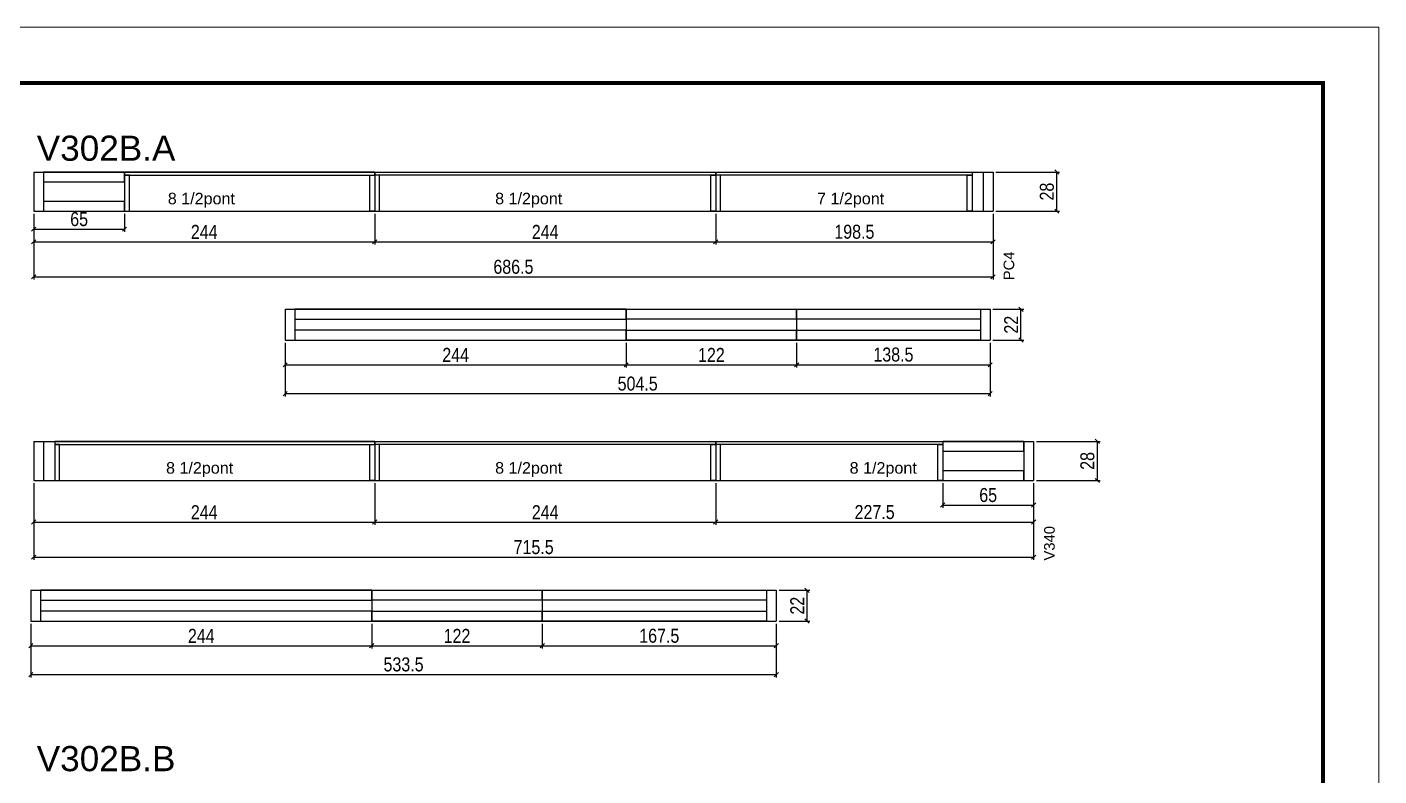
# Model space of a CAD drawing. Extents: x -3394 to 16474, y -5031 to 14397.
# Drawn here: x 9545 to 10512, y 11564 to 12099 of the extents above; entities that cross this region are included whole.
import ezdxf

# ---------------------------------------------------------------- set-up
doc = ezdxf.new("R2010")
doc.units = 0
doc.linetypes.add('DASHED', pattern=[0.75, 0.5, -0.25])
doc.layers.get('0').update_dxf_attribs({"linetype": 'CONTINUOUS'})
doc.layers.get('Defpoints').update_dxf_attribs({"linetype": 'CONTINUOUS'})
for name, color, linetype in [('COTA', 241, 'CONTINUOUS'), ('NOMENCLATURA', 7, 'CONTINUOUS'), ('Painéis', 200, 'CONTINUOUS'), ('PONTALETE', 7, 'CONTINUOUS'), ('SARR_2.2x7', 40, 'CONTINUOUS'), ('SARR_3.5x7', 81, 'CONTINUOUS')]:
    doc.layers.add(name, color=color, linetype=linetype)
doc.layers.add('Folhas', color=255, linetype='CONTINUOUS', lineweight=9)
doc.layers.add('SARRAFO DE PRESSAO', color=251, linetype='DASHED', lineweight=9)
doc.styles.add('ARIAL', font='arial.ttf')
doc.styles.add('COTA TECNICA', font='techl___.ttf', dxfattribs={"height": 10})
doc.dimstyles.new('PAINEL', dxfattribs={"dimtxt": 10, "dimasz": 3, "dimexe": 3, "dimexo": 3, "dimgap": 3, "dimtad": 1, "dimdec": 1, "dimzin": 12, "dimdsep": 46, "dimtxsty": 'COTA TECNICA', "dimblk1": 'OBLIQUE', "dimblk2": 'OBLIQUE', "dimsah": 1, "dimcen": 0.9, "dimclrd": 4, "dimclre": 4, "dimclrt": 240, "dimadec": 1, "dimazin": 3, "dimtfac": 1, "dimtdec": 1, "dimtmove": 0, "dimatfit": 3, "dimfxl": 1, "dimtolj": 1, "dimtzin": 12, "dimarcsym": 0})

# ---------------------------------------------------------------- blocks, each defined once
blk = doc.blocks.new('9999999999')
at = {"layer": 'Folhas'}
blk.add_lwpolyline([(98138.98, 34190.21), (99623.98, 34190.21), (99623.98, 35240.21), (98138.98, 35240.21)], close=True, dxfattribs=at)
at = {"layer": 'Folhas', "color": 30, "const_width": 3}
blk.add_lwpolyline([(98213.98, 34230.21), (99583.98, 34230.21), (99583.98, 35200.21), (98213.98, 35200.21)], close=True, dxfattribs=at)
blk = doc.blocks.new('_Oblique')
at = {"color": 0, "linetype": 'ByBlock', "lineweight": -2}
blk.add_line((-0.5, -0.5), (0.5, 0.5), dxfattribs=at)
blk = doc.blocks.new('*D267')
at = {"layer": 'COTA', "color": 4, "linetype": 'Continuous', "lineweight": -2, "transparency": 16777216}
for p, q in [((9549.57, 11965.72), (9549.57, 11943.8)), ((9793.57, 11965.72), (9793.57, 11943.8)), ((9549.57, 11945.8), (9793.57, 11945.8))]:
    blk.add_line(p, q, dxfattribs=at)
at = {"layer": 'Defpoints', "color": 0, "linetype": 'Continuous', "transparency": 16777216}
for p in [(9549.57, 11967.72), (9793.57, 11967.72), (9793.57, 11945.8)]:
    blk.add_point(p, dxfattribs=at)
at = {"layer": 'COTA', "color": 4, "linetype": 'Continuous', "lineweight": -2, "transparency": 16777216, "xscale": 3, "yscale": 3, "zscale": 3, "rotation": 180}
blk.add_blockref('_Oblique', (9549.57, 11945.8), dxfattribs=at)
at = {"layer": 'COTA', "color": 4, "linetype": 'Continuous', "lineweight": -2, "transparency": 16777216, "xscale": 3, "yscale": 3, "zscale": 3}
blk.add_blockref('_Oblique', (9793.57, 11945.8), dxfattribs=at)
at = {"layer": 'COTA', "color": 240, "linetype": 'Continuous', "transparency": 16777216, "insert": (9671.57, 11952.88), "char_height": 10, "attachment_point": 5, "style": 'COTA TECNICA'}
blk.add_mtext('\\A1;244', dxfattribs=at)
blk = doc.blocks.new('*D268')
at = {"layer": 'COTA', "color": 4, "linetype": 'Continuous', "lineweight": -2, "transparency": 16777216}
for p, q in [((10037.57, 11965.72), (10037.57, 11943.8)), ((10236.07, 11965.72), (10236.07, 11943.8)), ((10037.57, 11945.8), (10236.07, 11945.8))]:
    blk.add_line(p, q, dxfattribs=at)
at = {"layer": 'Defpoints', "color": 0, "linetype": 'Continuous', "transparency": 16777216}
for p in [(10037.57, 11967.72), (10236.07, 11967.72), (10236.07, 11945.8)]:
    blk.add_point(p, dxfattribs=at)
at = {"layer": 'COTA', "color": 4, "linetype": 'Continuous', "lineweight": -2, "transparency": 16777216, "xscale": 3, "yscale": 3, "zscale": 3, "rotation": 180}
blk.add_blockref('_Oblique', (10037.57, 11945.8), dxfattribs=at)
at = {"layer": 'COTA', "color": 4, "linetype": 'Continuous', "lineweight": -2, "transparency": 16777216, "xscale": 3, "yscale": 3, "zscale": 3}
blk.add_blockref('_Oblique', (10236.07, 11945.8), dxfattribs=at)
at = {"layer": 'COTA', "color": 240, "linetype": 'Continuous', "transparency": 16777216, "insert": (10136.82, 11952.94), "char_height": 10, "attachment_point": 5, "style": 'COTA TECNICA'}
blk.add_mtext('\\A1;198.5', dxfattribs=at)
blk = doc.blocks.new('*D269')
at = {"layer": 'COTA', "color": 4, "linetype": 'Continuous', "lineweight": -2, "transparency": 16777216}
for p, q in [((9549.57, 11965.72), (9549.57, 11918.74)), ((10236.07, 11965.72), (10236.07, 11918.74)), ((9549.57, 11920.74), (10236.07, 11920.74))]:
    blk.add_line(p, q, dxfattribs=at)
at = {"layer": 'Defpoints', "color": 0, "linetype": 'Continuous', "transparency": 16777216}
for p in [(9549.57, 11967.72), (10236.07, 11967.72), (10236.07, 11920.74)]:
    blk.add_point(p, dxfattribs=at)
at = {"layer": 'COTA', "color": 4, "linetype": 'Continuous', "lineweight": -2, "transparency": 16777216, "xscale": 3, "yscale": 3, "zscale": 3, "rotation": 180}
blk.add_blockref('_Oblique', (9549.57, 11920.74), dxfattribs=at)
at = {"layer": 'COTA', "color": 4, "linetype": 'Continuous', "lineweight": -2, "transparency": 16777216, "xscale": 3, "yscale": 3, "zscale": 3}
blk.add_blockref('_Oblique', (10236.07, 11920.74), dxfattribs=at)
at = {"layer": 'COTA', "color": 240, "linetype": 'Continuous', "transparency": 16777216, "insert": (9892.82, 11927.87), "char_height": 10, "attachment_point": 5, "style": 'COTA TECNICA'}
blk.add_mtext('\\A1;686.5', dxfattribs=at)
blk = doc.blocks.new('*D270')
at = {"layer": 'COTA', "color": 4, "linetype": 'Continuous', "lineweight": -2, "transparency": 16777216}
for p, q in [((10238.07, 11995.72), (10283.69, 11995.72)), ((10281.69, 11967.72), (10281.69, 11995.72)), ((10238.07, 11967.72), (10283.69, 11967.72))]:
    blk.add_line(p, q, dxfattribs=at)
at = {"layer": 'Defpoints', "color": 0, "linetype": 'Continuous', "transparency": 16777216}
for p in [(10236.07, 11995.72), (10281.69, 11995.72), (10236.07, 11967.72)]:
    blk.add_point(p, dxfattribs=at)
at = {"layer": 'COTA', "color": 4, "linetype": 'Continuous', "lineweight": -2, "transparency": 16777216, "xscale": 3, "yscale": 3, "zscale": 3}
for p, rotation in [((10281.69, 11995.72), 90), ((10281.69, 11967.72), 270)]:
    blk.add_blockref('_Oblique', p, dxfattribs=dict(at, rotation=rotation))
at = {"layer": 'COTA', "color": 240, "linetype": 'Continuous', "transparency": 16777216, "insert": (10274.6, 11981.72), "char_height": 10, "attachment_point": 5, "rotation": 90, "style": 'COTA TECNICA'}
blk.add_mtext('\\A1;28', dxfattribs=at)
blk = doc.blocks.new('*D271')
at = {"layer": 'COTA', "color": 4, "linetype": 'Continuous', "lineweight": -2, "transparency": 16777216}
for p, q in [((9793.57, 11965.72), (9793.57, 11943.8)), ((10037.57, 11965.72), (10037.57, 11943.8)), ((9793.57, 11945.8), (10037.57, 11945.8))]:
    blk.add_line(p, q, dxfattribs=at)
at = {"layer": 'Defpoints', "color": 0, "linetype": 'Continuous', "transparency": 16777216}
for p in [(9793.57, 11967.72), (10037.57, 11967.72), (10037.57, 11945.8)]:
    blk.add_point(p, dxfattribs=at)
at = {"layer": 'COTA', "color": 4, "linetype": 'Continuous', "lineweight": -2, "transparency": 16777216, "xscale": 3, "yscale": 3, "zscale": 3, "rotation": 180}
blk.add_blockref('_Oblique', (9793.57, 11945.8), dxfattribs=at)
at = {"layer": 'COTA', "color": 4, "linetype": 'Continuous', "lineweight": -2, "transparency": 16777216, "xscale": 3, "yscale": 3, "zscale": 3}
blk.add_blockref('_Oblique', (10037.57, 11945.8), dxfattribs=at)
at = {"layer": 'COTA', "color": 240, "linetype": 'Continuous', "transparency": 16777216, "insert": (9915.57, 11952.88), "char_height": 10, "attachment_point": 5, "style": 'COTA TECNICA'}
blk.add_mtext('\\A1;244', dxfattribs=at)
blk = doc.blocks.new('*D272')
at = {"layer": 'COTA', "color": 4, "linetype": 'Continuous', "lineweight": -2, "transparency": 16777216}
for p, q in [((9549.57, 11773.08), (9549.57, 11743.34)), ((9793.57, 11773.08), (9793.57, 11743.34)), ((9549.57, 11745.34), (9793.57, 11745.34))]:
    blk.add_line(p, q, dxfattribs=at)
at = {"layer": 'Defpoints', "color": 0, "linetype": 'Continuous', "transparency": 16777216}
for p in [(9549.57, 11775.08), (9793.57, 11775.08), (9793.57, 11745.34)]:
    blk.add_point(p, dxfattribs=at)
at = {"layer": 'COTA', "color": 4, "linetype": 'Continuous', "lineweight": -2, "transparency": 16777216, "xscale": 3, "yscale": 3, "zscale": 3, "rotation": 180}
blk.add_blockref('_Oblique', (9549.57, 11745.34), dxfattribs=at)
at = {"layer": 'COTA', "color": 4, "linetype": 'Continuous', "lineweight": -2, "transparency": 16777216, "xscale": 3, "yscale": 3, "zscale": 3}
blk.add_blockref('_Oblique', (9793.57, 11745.34), dxfattribs=at)
at = {"layer": 'COTA', "color": 240, "linetype": 'Continuous', "transparency": 16777216, "insert": (9671.57, 11752.41), "char_height": 10, "attachment_point": 5, "style": 'COTA TECNICA'}
blk.add_mtext('\\A1;244', dxfattribs=at)
blk = doc.blocks.new('*D273')
at = {"layer": 'COTA', "color": 4, "linetype": 'Continuous', "lineweight": -2, "transparency": 16777216}
for p, q in [((10037.57, 11773.08), (10037.57, 11743.34)), ((10265.07, 11773.08), (10265.07, 11743.34)), ((10037.57, 11745.34), (10265.07, 11745.34))]:
    blk.add_line(p, q, dxfattribs=at)
at = {"layer": 'Defpoints', "color": 0, "linetype": 'Continuous', "transparency": 16777216}
for p in [(10037.57, 11775.08), (10265.07, 11775.08), (10265.07, 11745.34)]:
    blk.add_point(p, dxfattribs=at)
at = {"layer": 'COTA', "color": 4, "linetype": 'Continuous', "lineweight": -2, "transparency": 16777216, "xscale": 3, "yscale": 3, "zscale": 3, "rotation": 180}
blk.add_blockref('_Oblique', (10037.57, 11745.34), dxfattribs=at)
at = {"layer": 'COTA', "color": 4, "linetype": 'Continuous', "lineweight": -2, "transparency": 16777216, "xscale": 3, "yscale": 3, "zscale": 3}
blk.add_blockref('_Oblique', (10265.07, 11745.34), dxfattribs=at)
at = {"layer": 'COTA', "color": 240, "linetype": 'Continuous', "transparency": 16777216, "insert": (10151.32, 11752.45), "char_height": 10, "attachment_point": 5, "style": 'COTA TECNICA'}
blk.add_mtext('\\A1;227.5', dxfattribs=at)
blk = doc.blocks.new('*D274')
at = {"layer": 'COTA', "color": 4, "linetype": 'Continuous', "lineweight": -2, "transparency": 16777216}
for p, q in [((9549.57, 11773.08), (9549.57, 11718.28)), ((10265.07, 11773.08), (10265.07, 11718.28)), ((9549.57, 11720.28), (10265.07, 11720.28))]:
    blk.add_line(p, q, dxfattribs=at)
at = {"layer": 'Defpoints', "color": 0, "linetype": 'Continuous', "transparency": 16777216}
for p in [(9549.57, 11775.08), (10265.07, 11775.08), (10265.07, 11720.28)]:
    blk.add_point(p, dxfattribs=at)
at = {"layer": 'COTA', "color": 4, "linetype": 'Continuous', "lineweight": -2, "transparency": 16777216, "xscale": 3, "yscale": 3, "zscale": 3, "rotation": 180}
blk.add_blockref('_Oblique', (9549.57, 11720.28), dxfattribs=at)
at = {"layer": 'COTA', "color": 4, "linetype": 'Continuous', "lineweight": -2, "transparency": 16777216, "xscale": 3, "yscale": 3, "zscale": 3}
blk.add_blockref('_Oblique', (10265.07, 11720.28), dxfattribs=at)
at = {"layer": 'COTA', "color": 240, "linetype": 'Continuous', "transparency": 16777216, "insert": (9907.32, 11727.39), "char_height": 10, "attachment_point": 5, "style": 'COTA TECNICA'}
blk.add_mtext('\\A1;715.5', dxfattribs=at)
blk = doc.blocks.new('*D275')
at = {"layer": 'COTA', "color": 4, "linetype": 'Continuous', "lineweight": -2, "transparency": 16777216}
for p, q in [((10267.07, 11803.08), (10312.69, 11803.08)), ((10310.69, 11775.08), (10310.69, 11803.08)), ((10267.07, 11775.08), (10312.69, 11775.08))]:
    blk.add_line(p, q, dxfattribs=at)
at = {"layer": 'Defpoints', "color": 0, "linetype": 'Continuous', "transparency": 16777216}
for p in [(10265.07, 11803.08), (10310.69, 11803.08), (10265.07, 11775.08)]:
    blk.add_point(p, dxfattribs=at)
at = {"layer": 'COTA', "color": 4, "linetype": 'Continuous', "lineweight": -2, "transparency": 16777216, "xscale": 3, "yscale": 3, "zscale": 3}
for p, rotation in [((10310.69, 11803.08), 90), ((10310.69, 11775.08), 270)]:
    blk.add_blockref('_Oblique', p, dxfattribs=dict(at, rotation=rotation))
at = {"layer": 'COTA', "color": 240, "linetype": 'Continuous', "transparency": 16777216, "insert": (10303.6, 11789.08), "char_height": 10, "attachment_point": 5, "rotation": 90, "style": 'COTA TECNICA'}
blk.add_mtext('\\A1;28', dxfattribs=at)
blk = doc.blocks.new('*D276')
at = {"layer": 'COTA', "color": 4, "linetype": 'Continuous', "lineweight": -2, "transparency": 16777216}
for p, q in [((9793.57, 11773.08), (9793.57, 11743.34)), ((10037.57, 11773.08), (10037.57, 11743.34)), ((9793.57, 11745.34), (10037.57, 11745.34))]:
    blk.add_line(p, q, dxfattribs=at)
at = {"layer": 'Defpoints', "color": 0, "linetype": 'Continuous', "transparency": 16777216}
for p in [(9793.57, 11775.08), (10037.57, 11775.08), (10037.57, 11745.34)]:
    blk.add_point(p, dxfattribs=at)
at = {"layer": 'COTA', "color": 4, "linetype": 'Continuous', "lineweight": -2, "transparency": 16777216, "xscale": 3, "yscale": 3, "zscale": 3, "rotation": 180}
blk.add_blockref('_Oblique', (9793.57, 11745.34), dxfattribs=at)
at = {"layer": 'COTA', "color": 4, "linetype": 'Continuous', "lineweight": -2, "transparency": 16777216, "xscale": 3, "yscale": 3, "zscale": 3}
blk.add_blockref('_Oblique', (10037.57, 11745.34), dxfattribs=at)
at = {"layer": 'COTA', "color": 240, "linetype": 'Continuous', "transparency": 16777216, "insert": (9915.57, 11752.41), "char_height": 10, "attachment_point": 5, "style": 'COTA TECNICA'}
blk.add_mtext('\\A1;244', dxfattribs=at)
blk = doc.blocks.new('*D469')
at = {"layer": 'COTA', "color": 4, "linetype": 'Continuous', "lineweight": -2, "transparency": 16777216}
for p, q in [((10236.01, 11897.51), (10258.02, 11897.51)), ((10256.02, 11875.51), (10256.02, 11897.51)), ((10236.01, 11875.51), (10258.02, 11875.51))]:
    blk.add_line(p, q, dxfattribs=at)
at = {"layer": 'Defpoints', "color": 0, "linetype": 'Continuous', "transparency": 16777216}
for p in [(10234.01, 11897.51), (10256.02, 11897.51), (10234.01, 11875.51)]:
    blk.add_point(p, dxfattribs=at)
at = {"layer": 'COTA', "color": 4, "linetype": 'Continuous', "lineweight": -2, "transparency": 16777216, "xscale": 3, "yscale": 3, "zscale": 3}
for p, rotation in [((10256.02, 11897.51), 90), ((10256.02, 11875.51), 270)]:
    blk.add_blockref('_Oblique', p, dxfattribs=dict(at, rotation=rotation))
at = {"layer": 'COTA', "color": 240, "linetype": 'Continuous', "transparency": 16777216, "insert": (10249.02, 11886.51), "char_height": 10, "attachment_point": 5, "rotation": 90, "style": 'COTA TECNICA'}
blk.add_mtext('\\A1;22', dxfattribs=at)
blk = doc.blocks.new('*D470')
at = {"layer": 'COTA', "color": 4, "linetype": 'Continuous', "lineweight": -2, "transparency": 16777216}
for p, q in [((9729.51, 11873.51), (9729.51, 11855.85)), ((9973.51, 11873.51), (9973.51, 11855.85)), ((9729.51, 11857.85), (9973.51, 11857.85))]:
    blk.add_line(p, q, dxfattribs=at)
at = {"layer": 'Defpoints', "color": 0, "linetype": 'Continuous', "transparency": 16777216}
for p in [(9729.51, 11875.51), (9973.51, 11875.51, 0), (9973.51, 11857.85)]:
    blk.add_point(p, dxfattribs=at)
at = {"layer": 'COTA', "color": 4, "linetype": 'Continuous', "lineweight": -2, "transparency": 16777216, "xscale": 3, "yscale": 3, "zscale": 3, "rotation": 180}
blk.add_blockref('_Oblique', (9729.51, 11857.85), dxfattribs=at)
at = {"layer": 'COTA', "color": 4, "linetype": 'Continuous', "lineweight": -2, "transparency": 16777216, "xscale": 3, "yscale": 3, "zscale": 3}
blk.add_blockref('_Oblique', (9973.51, 11857.85), dxfattribs=at)
at = {"layer": 'COTA', "color": 240, "linetype": 'Continuous', "transparency": 16777216, "insert": (9851.51, 11864.93), "char_height": 10, "attachment_point": 5, "style": 'COTA TECNICA'}
blk.add_mtext('\\A1;244', dxfattribs=at)
blk = doc.blocks.new('*D471')
at = {"layer": 'COTA', "color": 4, "linetype": 'Continuous', "lineweight": -2, "transparency": 16777216}
for p, q in [((9973.51, 11873.51), (9973.51, 11855.85)), ((10095.51, 11873.51), (10095.51, 11855.85)), ((9973.51, 11857.85), (10095.51, 11857.85))]:
    blk.add_line(p, q, dxfattribs=at)
at = {"layer": 'Defpoints', "color": 0, "linetype": 'Continuous', "transparency": 16777216}
for p in [(9973.51, 11875.51, 0), (10095.51, 11875.51), (10095.51, 11857.85)]:
    blk.add_point(p, dxfattribs=at)
at = {"layer": 'COTA', "color": 4, "linetype": 'Continuous', "lineweight": -2, "transparency": 16777216, "xscale": 3, "yscale": 3, "zscale": 3, "rotation": 180}
blk.add_blockref('_Oblique', (9973.51, 11857.85), dxfattribs=at)
at = {"layer": 'COTA', "color": 4, "linetype": 'Continuous', "lineweight": -2, "transparency": 16777216, "xscale": 3, "yscale": 3, "zscale": 3}
blk.add_blockref('_Oblique', (10095.51, 11857.85), dxfattribs=at)
at = {"layer": 'COTA', "color": 240, "linetype": 'Continuous', "transparency": 16777216, "insert": (10034.51, 11864.91), "char_height": 10, "attachment_point": 5, "style": 'COTA TECNICA'}
blk.add_mtext('\\A1;122', dxfattribs=at)
blk = doc.blocks.new('*D472')
at = {"layer": 'COTA', "color": 4, "linetype": 'Continuous', "lineweight": -2, "transparency": 16777216}
for p, q in [((10095.51, 11873.51), (10095.51, 11855.85)), ((10234.01, 11873.51), (10234.01, 11855.85)), ((10095.51, 11857.85), (10234.01, 11857.85))]:
    blk.add_line(p, q, dxfattribs=at)
at = {"layer": 'Defpoints', "color": 0, "linetype": 'Continuous', "transparency": 16777216}
for p in [(10095.51, 11875.51), (10234.01, 11875.51), (10234.01, 11857.85)]:
    blk.add_point(p, dxfattribs=at)
at = {"layer": 'COTA', "color": 4, "linetype": 'Continuous', "lineweight": -2, "transparency": 16777216, "xscale": 3, "yscale": 3, "zscale": 3, "rotation": 180}
blk.add_blockref('_Oblique', (10095.51, 11857.85), dxfattribs=at)
at = {"layer": 'COTA', "color": 4, "linetype": 'Continuous', "lineweight": -2, "transparency": 16777216, "xscale": 3, "yscale": 3, "zscale": 3}
blk.add_blockref('_Oblique', (10234.01, 11857.85), dxfattribs=at)
at = {"layer": 'COTA', "color": 240, "linetype": 'Continuous', "transparency": 16777216, "insert": (10164.76, 11865.1), "char_height": 10, "attachment_point": 5, "style": 'COTA TECNICA'}
blk.add_mtext('\\A1;138.5', dxfattribs=at)
blk = doc.blocks.new('*D473')
at = {"layer": 'COTA', "color": 4, "linetype": 'Continuous', "lineweight": -2, "transparency": 16777216}
for p, q in [((9729.51, 11873.51), (9729.51, 11835.24)), ((10234.01, 11871.51), (10234.01, 11835.24)), ((9729.51, 11837.24), (10234.01, 11837.24))]:
    blk.add_line(p, q, dxfattribs=at)
at = {"layer": 'Defpoints', "color": 0, "linetype": 'Continuous', "transparency": 16777216}
for p in [(9729.51, 11875.51), (10234.01, 11873.51), (10234.01, 11837.24)]:
    blk.add_point(p, dxfattribs=at)
at = {"layer": 'COTA', "color": 4, "linetype": 'Continuous', "lineweight": -2, "transparency": 16777216, "xscale": 3, "yscale": 3, "zscale": 3, "rotation": 180}
blk.add_blockref('_Oblique', (9729.51, 11837.24), dxfattribs=at)
at = {"layer": 'COTA', "color": 4, "linetype": 'Continuous', "lineweight": -2, "transparency": 16777216, "xscale": 3, "yscale": 3, "zscale": 3}
blk.add_blockref('_Oblique', (10234.01, 11837.24), dxfattribs=at)
at = {"layer": 'COTA', "color": 240, "linetype": 'Continuous', "transparency": 16777216, "insert": (9981.76, 11844.35), "char_height": 10, "attachment_point": 5, "style": 'COTA TECNICA'}
blk.add_mtext('\\A1;504.5', dxfattribs=at)
blk = doc.blocks.new('*D478')
at = {"layer": 'COTA', "color": 4, "linetype": 'Continuous', "lineweight": -2, "transparency": 16777216}
for p, q in [((10082.97, 11696.54), (10104.97, 11696.54)), ((10102.97, 11674.54), (10102.97, 11696.54)), ((10082.97, 11674.54), (10104.97, 11674.54))]:
    blk.add_line(p, q, dxfattribs=at)
at = {"layer": 'Defpoints', "color": 0, "linetype": 'Continuous', "transparency": 16777216}
for p in [(10080.97, 11696.54), (10102.97, 11696.54), (10080.97, 11674.54)]:
    blk.add_point(p, dxfattribs=at)
at = {"layer": 'COTA', "color": 4, "linetype": 'Continuous', "lineweight": -2, "transparency": 16777216, "xscale": 3, "yscale": 3, "zscale": 3}
for p, rotation in [((10102.97, 11696.54), 90), ((10102.97, 11674.54), 270)]:
    blk.add_blockref('_Oblique', p, dxfattribs=dict(at, rotation=rotation))
at = {"layer": 'COTA', "color": 240, "linetype": 'Continuous', "transparency": 16777216, "insert": (10095.97, 11685.54), "char_height": 10, "attachment_point": 5, "rotation": 90, "style": 'COTA TECNICA'}
blk.add_mtext('\\A1;22', dxfattribs=at)
blk = doc.blocks.new('*D474')
at = {"layer": 'COTA', "color": 4, "linetype": 'Continuous', "lineweight": -2, "transparency": 16777216}
for p, q in [((9547.47, 11672.54), (9547.47, 11654.88)), ((9791.47, 11672.54), (9791.47, 11654.88)), ((9547.47, 11656.88), (9791.47, 11656.88))]:
    blk.add_line(p, q, dxfattribs=at)
at = {"layer": 'Defpoints', "color": 0, "linetype": 'Continuous', "transparency": 16777216}
for p in [(9547.47, 11674.54), (9791.47, 11674.54, 0), (9791.47, 11656.88)]:
    blk.add_point(p, dxfattribs=at)
at = {"layer": 'COTA', "color": 4, "linetype": 'Continuous', "lineweight": -2, "transparency": 16777216, "xscale": 3, "yscale": 3, "zscale": 3, "rotation": 180}
blk.add_blockref('_Oblique', (9547.47, 11656.88), dxfattribs=at)
at = {"layer": 'COTA', "color": 4, "linetype": 'Continuous', "lineweight": -2, "transparency": 16777216, "xscale": 3, "yscale": 3, "zscale": 3}
blk.add_blockref('_Oblique', (9791.47, 11656.88), dxfattribs=at)
at = {"layer": 'COTA', "color": 240, "linetype": 'Continuous', "transparency": 16777216, "insert": (9669.47, 11663.96), "char_height": 10, "attachment_point": 5, "style": 'COTA TECNICA'}
blk.add_mtext('\\A1;244', dxfattribs=at)
blk = doc.blocks.new('*D475')
at = {"layer": 'COTA', "color": 4, "linetype": 'Continuous', "lineweight": -2, "transparency": 16777216}
for p, q in [((9791.47, 11672.54), (9791.47, 11654.88)), ((9913.47, 11672.54), (9913.47, 11654.88)), ((9791.47, 11656.88), (9913.47, 11656.88))]:
    blk.add_line(p, q, dxfattribs=at)
at = {"layer": 'Defpoints', "color": 0, "linetype": 'Continuous', "transparency": 16777216}
for p in [(9791.47, 11674.54, 0), (9913.47, 11674.54), (9913.47, 11656.88)]:
    blk.add_point(p, dxfattribs=at)
at = {"layer": 'COTA', "color": 4, "linetype": 'Continuous', "lineweight": -2, "transparency": 16777216, "xscale": 3, "yscale": 3, "zscale": 3, "rotation": 180}
blk.add_blockref('_Oblique', (9791.47, 11656.88), dxfattribs=at)
at = {"layer": 'COTA', "color": 4, "linetype": 'Continuous', "lineweight": -2, "transparency": 16777216, "xscale": 3, "yscale": 3, "zscale": 3}
blk.add_blockref('_Oblique', (9913.47, 11656.88), dxfattribs=at)
at = {"layer": 'COTA', "color": 240, "linetype": 'Continuous', "transparency": 16777216, "insert": (9852.47, 11663.94), "char_height": 10, "attachment_point": 5, "style": 'COTA TECNICA'}
blk.add_mtext('\\A1;122', dxfattribs=at)
blk = doc.blocks.new('*D476')
at = {"layer": 'COTA', "color": 4, "linetype": 'Continuous', "lineweight": -2, "transparency": 16777216}
for p, q in [((9913.47, 11672.54), (9913.47, 11654.88)), ((10080.97, 11672.54), (10080.97, 11654.88)), ((9913.47, 11656.88), (10080.97, 11656.88))]:
    blk.add_line(p, q, dxfattribs=at)
at = {"layer": 'Defpoints', "color": 0, "linetype": 'Continuous', "transparency": 16777216}
for p in [(9913.47, 11674.54), (10080.97, 11674.54), (10080.97, 11656.88)]:
    blk.add_point(p, dxfattribs=at)
at = {"layer": 'COTA', "color": 4, "linetype": 'Continuous', "lineweight": -2, "transparency": 16777216, "xscale": 3, "yscale": 3, "zscale": 3, "rotation": 180}
blk.add_blockref('_Oblique', (9913.47, 11656.88), dxfattribs=at)
at = {"layer": 'COTA', "color": 4, "linetype": 'Continuous', "lineweight": -2, "transparency": 16777216, "xscale": 3, "yscale": 3, "zscale": 3}
blk.add_blockref('_Oblique', (10080.97, 11656.88), dxfattribs=at)
at = {"layer": 'COTA', "color": 240, "linetype": 'Continuous', "transparency": 16777216, "insert": (9997.22, 11663.99), "char_height": 10, "attachment_point": 5, "style": 'COTA TECNICA'}
blk.add_mtext('\\A1;167.5', dxfattribs=at)
blk = doc.blocks.new('*D477')
at = {"layer": 'COTA', "color": 4, "linetype": 'Continuous', "lineweight": -2, "transparency": 16777216}
for p, q in [((9547.47, 11672.54), (9547.47, 11634.27)), ((10080.97, 11670.54), (10080.97, 11634.27)), ((9547.47, 11636.27), (10080.97, 11636.27))]:
    blk.add_line(p, q, dxfattribs=at)
at = {"layer": 'Defpoints', "color": 0, "linetype": 'Continuous', "transparency": 16777216}
for p in [(9547.47, 11674.54), (10080.97, 11672.54), (10080.97, 11636.27)]:
    blk.add_point(p, dxfattribs=at)
at = {"layer": 'COTA', "color": 4, "linetype": 'Continuous', "lineweight": -2, "transparency": 16777216, "xscale": 3, "yscale": 3, "zscale": 3, "rotation": 180}
blk.add_blockref('_Oblique', (9547.47, 11636.27), dxfattribs=at)
at = {"layer": 'COTA', "color": 4, "linetype": 'Continuous', "lineweight": -2, "transparency": 16777216, "xscale": 3, "yscale": 3, "zscale": 3}
blk.add_blockref('_Oblique', (10080.97, 11636.27), dxfattribs=at)
at = {"layer": 'COTA', "color": 240, "linetype": 'Continuous', "transparency": 16777216, "insert": (9814.22, 11643.49), "char_height": 10, "attachment_point": 5, "style": 'COTA TECNICA'}
blk.add_mtext('\\A1;533.5', dxfattribs=at)
blk = doc.blocks.new('*D769')
at = {"layer": 'COTA', "color": 4, "linetype": 'Continuous', "lineweight": -2, "transparency": 16777216}
for p, q in [((9549.57, 11965.72), (9549.57, 11952.86)), ((9614.57, 11965.72), (9614.57, 11952.86)), ((9549.57, 11954.86), (9614.57, 11954.86))]:
    blk.add_line(p, q, dxfattribs=at)
at = {"layer": 'Defpoints', "color": 0, "linetype": 'Continuous', "transparency": 16777216}
for p in [(9549.57, 11967.72), (9614.57, 11967.72), (9614.57, 11954.86)]:
    blk.add_point(p, dxfattribs=at)
at = {"layer": 'COTA', "color": 4, "linetype": 'Continuous', "lineweight": -2, "transparency": 16777216, "xscale": 3, "yscale": 3, "zscale": 3, "rotation": 180}
blk.add_blockref('_Oblique', (9549.57, 11954.86), dxfattribs=at)
at = {"layer": 'COTA', "color": 4, "linetype": 'Continuous', "lineweight": -2, "transparency": 16777216, "xscale": 3, "yscale": 3, "zscale": 3}
blk.add_blockref('_Oblique', (9614.57, 11954.86), dxfattribs=at)
at = {"layer": 'COTA', "color": 240, "linetype": 'Continuous', "transparency": 16777216, "insert": (9582.07, 11961.97), "char_height": 10, "attachment_point": 5, "style": 'COTA TECNICA'}
blk.add_mtext('\\A1;65', dxfattribs=at)
blk = doc.blocks.new('*D770')
at = {"layer": 'COTA', "color": 4, "linetype": 'Continuous', "lineweight": -2, "transparency": 16777216}
for p, q in [((10200.07, 11773.08), (10200.07, 11755.53)), ((10265.07, 11773.08), (10265.07, 11755.53)), ((10200.07, 11757.53), (10265.07, 11757.53))]:
    blk.add_line(p, q, dxfattribs=at)
at = {"layer": 'Defpoints', "color": 0, "linetype": 'Continuous', "transparency": 16777216}
for p in [(10200.07, 11775.08), (10265.07, 11775.08), (10265.07, 11757.53)]:
    blk.add_point(p, dxfattribs=at)
at = {"layer": 'COTA', "color": 4, "linetype": 'Continuous', "lineweight": -2, "transparency": 16777216, "xscale": 3, "yscale": 3, "zscale": 3, "rotation": 180}
blk.add_blockref('_Oblique', (10200.07, 11757.53), dxfattribs=at)
at = {"layer": 'COTA', "color": 4, "linetype": 'Continuous', "lineweight": -2, "transparency": 16777216, "xscale": 3, "yscale": 3, "zscale": 3}
blk.add_blockref('_Oblique', (10265.07, 11757.53), dxfattribs=at)
at = {"layer": 'COTA', "color": 240, "linetype": 'Continuous', "transparency": 16777216, "insert": (10232.57, 11764.63), "char_height": 10, "attachment_point": 5, "style": 'COTA TECNICA'}
blk.add_mtext('\\A1;65', dxfattribs=at)

msp = doc.modelspace()

# ---------------------------------------------------------------- linework, layer by layer
at = {"layer": 'Painéis', "linetype": 'Continuous'}
for p, q in [((9549.57, 11995.72), (10236.07, 11995.72)), ((9549.57, 11995.72), (9549.57, 11967.72)), ((9793.57, 11995.72), (9793.57, 11967.72)), ((10037.57, 11995.72), (10037.57, 11967.72)), ((10236.07, 11995.72), (10236.07, 11967.72)), ((9549.57, 11967.72), (10236.07, 11967.72)), ((9729.51, 11897.51), (10234.01, 11897.51)), ((9729.51, 11897.51), (9729.51, 11875.51)), ((9973.51, 11897.51), (9973.51, 11875.51)), ((10095.51, 11897.51), (10095.51, 11875.51)), ((10234.01, 11897.51), (10234.01, 11875.51)), ((9729.51, 11875.51), (10234.01, 11875.51)), ((9549.57, 11803.08), (10265.07, 11803.08)), ((9549.57, 11803.08), (9549.57, 11775.08)), ((9793.57, 11803.08), (9793.57, 11775.08)), ((10037.57, 11803.08), (10037.57, 11775.08)), ((10265.07, 11803.08), (10265.07, 11775.08)), ((9549.57, 11775.08), (10265.07, 11775.08)), ((9547.47, 11696.54, 0), (10080.97, 11696.54, 0)), ((9547.47, 11696.54), (9547.47, 11674.54)), ((9791.47, 11696.54), (9791.47, 11674.54)), ((9913.47, 11696.54), (9913.47, 11674.54)), ((10080.97, 11696.54), (10080.97, 11674.54)), ((9547.47, 11674.54), (10080.97, 11674.54))]:
    msp.add_line(p, q, dxfattribs=at)
at = {"layer": 'SARR_2.2x7', "linetype": 'Continuous'}
for p, q in [((9556.57, 11995.72), (9556.57, 11967.72)), ((10258.07, 11803.08), (10258.07, 11775.08)), ((10265.07, 11803.08), (10265.07, 11775.08))]:
    msp.add_line(p, q, dxfattribs=at)
at = {"layer": 'SARR_2.2x7', "ltscale": 25}
for p, q in [((10229.07, 11995.72, 0), (10229.07, 11967.72, 0)), ((9736.51, 11897.51), (9736.51, 11875.51, 0)), ((10227.01, 11897.51), (10227.01, 11875.51, 0)), ((9556.57, 11803.08), (9556.57, 11775.08, 0)), ((9554.47, 11696.54), (9554.47, 11674.54, 0)), ((10073.97, 11696.54), (10073.97, 11674.54, 0))]:
    msp.add_line(p, q, dxfattribs=at)
at = {"layer": 'SARR_2.2x7', "linetype": 'Continuous'}
for points in [[(9556.57, 11988.72), (9614.57, 11988.72), (9614.57, 11995.72), (9556.57, 11995.72)], [(10200.07, 11775.08), (10258.07, 11775.08), (10258.07, 11782.08), (10200.07, 11782.08)]]:
    msp.add_lwpolyline(points, close=True, dxfattribs=at)
at = {"layer": 'SARR_2.2x7', "ltscale": 25, "elevation": 0}
for points in [[(9614.57, 11993.52), (9793.57, 11993.52), (9793.57, 11995.72), (9614.57, 11995.72)], [(10037.57, 11993.52), (9793.57, 11993.52), (9793.57, 11995.72), (10037.57, 11995.72)], [(10221.07, 11993.52), (10037.57, 11993.52), (10037.57, 11995.72), (10221.07, 11995.72)], [(9736.51, 11890.51), (9973.51, 11890.51), (9973.51, 11897.51), (9736.51, 11897.51)], [(10095.51, 11890.51), (9973.51, 11890.51), (9973.51, 11897.51), (10095.51, 11897.51)], [(10227.01, 11890.51), (10095.51, 11890.51), (10095.51, 11897.51), (10227.01, 11897.51)], [(9736.51, 11875.51), (9973.51, 11875.51), (9973.51, 11882.51), (9736.51, 11882.51)], [(10095.51, 11875.51), (9973.51, 11875.51), (9973.51, 11882.51), (10095.51, 11882.51)], [(10227.01, 11875.51), (10095.51, 11875.51), (10095.51, 11882.51), (10227.01, 11882.51)], [(9564.57, 11800.88), (9793.57, 11800.88), (9793.57, 11803.08), (9564.57, 11803.08)], [(10037.57, 11800.88), (9793.57, 11800.88), (9793.57, 11803.08), (10037.57, 11803.08)], [(10200.07, 11800.88), (10037.57, 11800.88), (10037.57, 11803.08), (10200.07, 11803.08)], [(9554.47, 11689.54), (9791.47, 11689.54), (9791.47, 11696.54), (9554.47, 11696.54)], [(9913.47, 11689.54), (9791.47, 11689.54), (9791.47, 11696.54), (9913.47, 11696.54)], [(10073.97, 11689.54), (9913.47, 11689.54), (9913.47, 11696.54), (10073.97, 11696.54)], [(9554.47, 11674.54), (9791.47, 11674.54), (9791.47, 11681.54), (9554.47, 11681.54)], [(9913.47, 11674.54), (9791.47, 11674.54), (9791.47, 11681.54), (9913.47, 11681.54)], [(10073.97, 11674.54), (9913.47, 11674.54), (9913.47, 11681.54), (10073.97, 11681.54)]]:
    msp.add_lwpolyline(points, close=True, dxfattribs=at)
at = {"layer": 'SARR_2.2x7', "linetype": 'Continuous', "elevation": 0}
for points in [[(9556.57, 11967.72), (9614.57, 11967.72), (9614.57, 11974.72), (9556.57, 11974.72)], [(10200.07, 11796.08), (10258.07, 11796.08), (10258.07, 11803.08), (10200.07, 11803.08)]]:
    msp.add_lwpolyline(points, close=True, dxfattribs=at)
at = {"layer": 'SARR_3.5x7', "elevation": 0}
for points in [[(9614.57, 11967.72), (9618.07, 11967.72), (9618.07, 11993.52), (9614.57, 11993.52)], [(9793.57, 11967.72), (9790.07, 11967.72), (9790.07, 11993.52), (9793.57, 11993.52)], [(9793.57, 11967.72), (9797.07, 11967.72), (9797.07, 11993.52), (9793.57, 11993.52)], [(10037.57, 11967.72), (10034.07, 11967.72), (10034.07, 11993.52), (10037.57, 11993.52)], [(10037.57, 11967.72), (10041.07, 11967.72), (10041.07, 11993.52), (10037.57, 11993.52)], [(10221.07, 11967.72), (10217.57, 11967.72), (10217.57, 11993.52), (10221.07, 11993.52)], [(9564.57, 11775.08), (9568.07, 11775.08), (9568.07, 11800.88), (9564.57, 11800.88)], [(9793.57, 11775.08), (9790.07, 11775.08), (9790.07, 11800.88), (9793.57, 11800.88)], [(9793.57, 11775.08), (9797.07, 11775.08), (9797.07, 11800.88), (9793.57, 11800.88)], [(10037.57, 11775.08), (10034.07, 11775.08), (10034.07, 11800.88), (10037.57, 11800.88)], [(10037.57, 11775.08), (10041.07, 11775.08), (10041.07, 11800.88), (10037.57, 11800.88)]]:
    msp.add_lwpolyline(points, close=True, dxfattribs=at)
at = {"layer": 'SARR_3.5x7'}
msp.add_lwpolyline([(10200.07, 11775.08), (10196.57, 11775.08), (10196.57, 11800.88), (10200.07, 11800.88)], close=True, dxfattribs=at)

# ---------------------------------------------------------------- block references
at = {"layer": 'SARRAFO DE PRESSAO', "color": 6, "linetype": 'ByBlock'}
msp.add_blockref('9999999999', (-89111.77, -23140.8), dxfattribs=at)

# ---------------------------------------------------------------- texts
at = {"layer": 'NOMENCLATURA', "linetype": 'Continuous', "style": 'ARIAL'}
for s, p in [('V302B.A', (9551.74, 12003.76)), ('V302B.B', (9551.74, 11567.16))]:
    msp.add_text(s, height=18, dxfattribs=at).set_placement(p)
for s, p in [('PC4', (10251.18, 11918.31, 0)), ('V340', (10280.18, 11717.84, 0))]:
    msp.add_text(s, height=7.567, rotation=90, dxfattribs=at).set_placement(p)
at = {"layer": 'PONTALETE', "linetype": 'Continuous', "style": 'ARIAL'}
for s, p in [('8 1/2pont', (9645.52, 11972.62, 0)), ('8 1/2pont', (9879.75, 11972.62, 0)), ('7 1/2pont', (10110.09, 11972.62, 0)), ('8 1/2pont', (9644.25, 11779.97, 0)), ('8 1/2pont', (9879.75, 11779.97, 0)), ('8 1/2pont', (10133.44, 11779.97, 0))]:
    msp.add_text(s, height=8.25, dxfattribs=at).set_placement(p)

# ---------------------------------------------------------------- dimensions: what is measured, and where the dimension line sits
at = {"layer": 'COTA', "linetype": 'Continuous'}
for base, p1, p2, angle, picture, middle in [((10281.69, 11995.72), (10236.07, 11967.72), (10236.07, 11995.72), 90, '*D270', (10274.6, 11981.72)), ((10256.02, 11897.51), (10234.01, 11875.51), (10234.01, 11897.51), 270, '*D469', (10249.02, 11886.51)), ((10310.69, 11803.08), (10265.07, 11775.08), (10265.07, 11803.08), 90, '*D275', (10303.6, 11789.08)), ((10102.97, 11696.54), (10080.97, 11674.54), (10080.97, 11696.54), 270, '*D478', (10095.97, 11685.54))]:
    dim = msp.add_linear_dim(base=base, p1=p1, p2=p2, angle=angle, dimstyle='PAINEL', override={"dimexe": 2, "dimexo": 2, "dimgap": 2, "dimadec": 8, "dimtix": 1, "dimatfit": 2, "dimldrblk": 'Oblique'}, dxfattribs=at)
    dim.commit()
    dim.dimension.update_dxf_attribs({"geometry": picture, "text_midpoint": middle})
for base, p1, p2, override, picture, middle in [((9614.57, 11954.86), (9549.57, 11967.72), (9614.57, 11967.72), {"dimexe": 2, "dimexo": 2, "dimgap": 2, "dimadec": 8, "dimtix": 1, "dimatfit": 2, "dimldrblk": 'Oblique'}, '*D769', (9582.07, 11961.97)), ((9793.57, 11945.8), (9549.57, 11967.72), (9793.57, 11967.72), {"dimexe": 2, "dimexo": 2, "dimgap": 2, "dimadec": 8, "dimtix": 1, "dimatfit": 2, "dimldrblk": 'Oblique'}, '*D267', (9671.57, 11952.88)), ((10236.07, 11920.74), (9549.57, 11967.72), (10236.07, 11967.72), {"dimexe": 2, "dimexo": 2, "dimgap": 2, "dimadec": 8, "dimtix": 1, "dimatfit": 2, "dimldrblk": 'Oblique'}, '*D269', (9892.82, 11927.87)), ((10037.57, 11945.8), (9793.57, 11967.72), (10037.57, 11967.72), {"dimexe": 2, "dimexo": 2, "dimgap": 2, "dimadec": 8, "dimtix": 1, "dimatfit": 2, "dimldrblk": 'Oblique'}, '*D271', (9915.57, 11952.88)), ((10236.07, 11945.8), (10037.57, 11967.72), (10236.07, 11967.72), {"dimexe": 2, "dimexo": 2, "dimgap": 2, "dimadec": 8, "dimtix": 1, "dimatfit": 2, "dimldrblk": 'Oblique'}, '*D268', (10136.82, 11952.94)), ((9973.51, 11857.85), (9729.51, 11875.51), (9973.51, 11875.51, 0), {"dimexe": 2, "dimexo": 2, "dimgap": 2, "dimadec": 8, "dimtix": 1, "dimatfit": 2, "dimldrblk": 'Oblique'}, '*D470', (9851.51, 11864.93)), ((10234.01, 11837.24), (9729.51, 11875.51), (10234.01, 11873.51), {"dimexe": 2, "dimexo": 2, "dimgap": 2, "dimadec": 8, "dimtix": 1, "dimatfit": 2, "dimldrblk": 'Oblique'}, '*D473', (9981.76, 11844.35)), ((10095.51, 11857.85), (9973.51, 11875.51, 0), (10095.51, 11875.51), {"dimexe": 2, "dimexo": 2, "dimgap": 2, "dimadec": 8, "dimtix": 1, "dimtmove": 1, "dimatfit": 2, "dimldrblk": 'Oblique'}, '*D471', (10034.51, 11864.91)), ((10234.01, 11857.85), (10095.51, 11875.51), (10234.01, 11875.51), {"dimexe": 2, "dimexo": 2, "dimgap": 2, "dimadec": 8, "dimtix": 1, "dimtmove": 1, "dimatfit": 2, "dimldrblk": 'Oblique'}, '*D472', (10164.76, 11865.1)), ((9793.57, 11745.34), (9549.57, 11775.08), (9793.57, 11775.08), {"dimexe": 2, "dimexo": 2, "dimgap": 2, "dimadec": 8, "dimtix": 1, "dimatfit": 2, "dimldrblk": 'Oblique'}, '*D272', (9671.57, 11752.41)), ((10265.07, 11720.28), (9549.57, 11775.08), (10265.07, 11775.08), {"dimexe": 2, "dimexo": 2, "dimgap": 2, "dimadec": 8, "dimtix": 1, "dimatfit": 2, "dimldrblk": 'Oblique'}, '*D274', (9907.32, 11727.39)), ((10037.57, 11745.34), (9793.57, 11775.08), (10037.57, 11775.08), {"dimexe": 2, "dimexo": 2, "dimgap": 2, "dimadec": 8, "dimtix": 1, "dimatfit": 2, "dimldrblk": 'Oblique'}, '*D276', (9915.57, 11752.41)), ((10265.07, 11745.34), (10037.57, 11775.08), (10265.07, 11775.08), {"dimexe": 2, "dimexo": 2, "dimgap": 2, "dimadec": 8, "dimtix": 1, "dimatfit": 2, "dimldrblk": 'Oblique'}, '*D273', (10151.32, 11752.45)), ((10265.07, 11757.53), (10200.07, 11775.08), (10265.07, 11775.08), {"dimexe": 2, "dimexo": 2, "dimgap": 2, "dimadec": 8, "dimtix": 1, "dimatfit": 2, "dimldrblk": 'Oblique'}, '*D770', (10232.57, 11764.63)), ((9791.47, 11656.88), (9547.47, 11674.54), (9791.47, 11674.54, 0), {"dimexe": 2, "dimexo": 2, "dimgap": 2, "dimadec": 8, "dimtix": 1, "dimatfit": 2, "dimldrblk": 'Oblique'}, '*D474', (9669.47, 11663.96)), ((10080.97, 11636.27), (9547.47, 11674.54), (10080.97, 11672.54), {"dimexe": 2, "dimexo": 2, "dimgap": 2, "dimadec": 8, "dimtix": 1, "dimatfit": 2, "dimldrblk": 'Oblique'}, '*D477', (9814.22, 11643.49)), ((9913.47, 11656.88), (9791.47, 11674.54, 0), (9913.47, 11674.54), {"dimexe": 2, "dimexo": 2, "dimgap": 2, "dimadec": 8, "dimtix": 1, "dimtmove": 1, "dimatfit": 2, "dimldrblk": 'Oblique'}, '*D475', (9852.47, 11663.94)), ((10080.97, 11656.88), (9913.47, 11674.54), (10080.97, 11674.54), {"dimexe": 2, "dimexo": 2, "dimgap": 2, "dimadec": 8, "dimtix": 1, "dimtmove": 1, "dimatfit": 2, "dimldrblk": 'Oblique'}, '*D476', (9997.22, 11663.99))]:
    dim = msp.add_linear_dim(base=base, p1=p1, p2=p2, dimstyle='PAINEL', override=override, dxfattribs=at)
    dim.commit()
    dim.dimension.update_dxf_attribs({"geometry": picture, "text_midpoint": middle})

doc.saveas('drawing.dxf')
